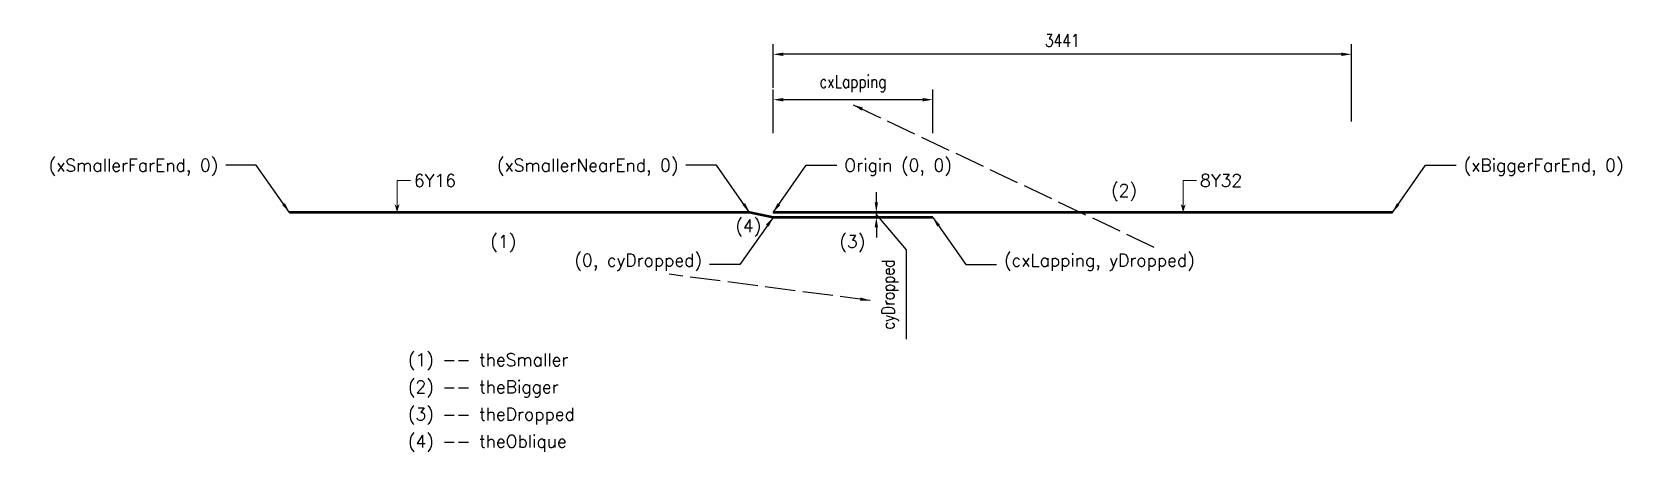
# Model space of a CAD drawing. Header units: millimetres. Extents: x -55511 to -45953, y -6952 to -4456.
import ezdxf

# ---------------------------------------------------------------- set-up
doc = ezdxf.new("R2010")
doc.units = ezdxf.units.MM
doc.header["$LTSCALE"] = 15
doc.linetypes.add('ACAD_ISO02W100', pattern=[15, 12, -3])
for name, color, linetype, lineweight in [('DIM-LINE', 1, 'Continuous', 15), ('DIM-TEXT', 7, 'Continuous', 15), ('MAINBAR', 4, 'Continuous', 50)]:
    doc.layers.add(name, color=color, linetype=linetype, lineweight=lineweight)
doc.styles.add('25', font='romans.shx', dxfattribs={"width": 0.8, "height": 75})
doc.styles.add('BDIP', font='SIMPLEX.shx')
doc.dimstyles.new('ISO-25', dxfattribs={"dimtxt": 2.5, "dimasz": 2.5, "dimexe": 1.25, "dimexo": 0.625, "dimtad": 1, "dimdsep": 46, "dimtxsty": 'Standard', "dimcen": 2.5, "dimadec": 0, "dimazin": 0, "dimtfac": 1, "dimtmove": 0, "dimatfit": 3, "dimfxl": 1, "dimarcsym": 0})

# ---------------------------------------------------------------- blocks, each defined once
blk = doc.blocks.new('DA')
blk.add_solid([(0, 0), (-15, -50), (15, -50), (0, -35)])
blk = doc.blocks.new('*D2')
at = {"layer": 'Defpoints', "color": 0}
for p in [(-51103.2, -4857.4), (-51103.2, -5057.4), (-50153.2, -5057.4)]:
    blk.add_point(p, dxfattribs=at)
at = {"layer": 'DIM-TEXT', "color": 0, "lineweight": -2}
for p, q in [((-51103.2, -5057.4), (-51103.2, -4797.4)), ((-50213.2, -4857.4), (-51043.2, -4857.4)), ((-50153.2, -5057.4), (-50153.2, -4797.4))]:
    blk.add_line(p, q, dxfattribs=at)
at = {"layer": 'DIM-TEXT', "color": 0}
for points in [[(-51043.2, -4847.4), (-51043.2, -4867.4), (-51103.2, -4857.4)], [(-50213.2, -4847.4), (-50213.2, -4867.4), (-50153.2, -4857.4)]]:
    blk.add_solid(points, dxfattribs=at)
at = {"layer": 'DIM-TEXT', "color": 0, "insert": (-50628.2, -4762.4), "char_height": 75, "attachment_point": 5, "style": '25'}
blk.add_mtext('cxLapping', dxfattribs=at)
blk = doc.blocks.new('*D3')
at = {"layer": 'Defpoints', "color": 0}
for p in [(-51103.2, -4587.4), (-51103.2, -4787.4), (-47662.7, -4987.4)]:
    blk.add_point(p, dxfattribs=at)
at = {"layer": 'DIM-TEXT', "color": 0, "lineweight": -2}
for p, q in [((-51103.2, -4787.4), (-51103.2, -4527.4)), ((-47722.7, -4587.4), (-51043.2, -4587.4)), ((-47662.7, -4987.4), (-47662.7, -4527.4))]:
    blk.add_line(p, q, dxfattribs=at)
at = {"layer": 'DIM-TEXT', "color": 0}
for points in [[(-51043.2, -4577.4), (-51043.2, -4597.4), (-51103.2, -4587.4)], [(-47722.7, -4577.4), (-47722.7, -4597.4), (-47662.7, -4587.4)]]:
    blk.add_solid(points, dxfattribs=at)
at = {"layer": 'DIM-TEXT', "color": 0, "insert": (-49383, -4504.9), "char_height": 75, "attachment_point": 5, "style": '25'}
blk.add_mtext('3441', dxfattribs=at)
blk = doc.blocks.new('*D4')
at = {"layer": 'Defpoints', "color": 0}
for p in [(-50689.2, -5527.4), (-50489.2, -5527.4), (-50689.2, -5557.4)]:
    blk.add_point(p, dxfattribs=at)
at = {"layer": 'DIM-TEXT', "color": 0, "lineweight": -2}
for p, q in [((-50489.2, -5467.4), (-50489.2, -5407.4)), ((-50689.2, -5527.4), (-50429.2, -5527.4)), ((-50489.2, -5557.4), (-50489.2, -5527.4)), ((-50489.2, -5557.4), (-50489.2, -5527.4)), ((-50489.2, -5542.4), (-50311.6, -5749.3)), ((-50689.2, -5557.4), (-50429.2, -5557.4)), ((-50489.2, -5617.4), (-50489.2, -5677.4)), ((-50311.6, -5749.3), (-50311.6, -6282.2))]:
    blk.add_line(p, q, dxfattribs=at)
at = {"layer": 'DIM-TEXT', "color": 0}
for points in [[(-50499.2, -5467.4), (-50479.2, -5467.4), (-50489.2, -5527.4)], [(-50499.2, -5617.4), (-50479.2, -5617.4), (-50489.2, -5557.4)]]:
    blk.add_solid(points, dxfattribs=at)
at = {"layer": 'DIM-TEXT', "color": 0, "insert": (-50406.6, -6015.7), "char_height": 75, "attachment_point": 5, "rotation": 90, "style": '25'}
blk.add_mtext('cyDropped', dxfattribs=at)

msp = doc.modelspace()

# ---------------------------------------------------------------- linework, layer by layer
at = {"layer": 'DIM-LINE'}
for p, q in [((-53340.4, -5527.4), (-53340.4, -5337.4)), ((-53340.4, -5337.4), (-53260.4, -5337.4)), ((-48663.6, -5527.4), (-48663.6, -5337.4)), ((-48663.6, -5337.4), (-48583.6, -5337.4))]:
    msp.add_line(p, q, dxfattribs=at)
at = {"layer": 'MAINBAR'}
for p, q in [((-51243.2, -5527.4), (-53981, -5527.4)), ((-51103.2, -5557.4), (-51243.2, -5527.4)), ((-47419.1, -5527.4), (-51103.2, -5527.4)), ((-50153.2, -5557.4), (-51103.2, -5557.4))]:
    msp.add_line(p, q, dxfattribs=at)

# ---------------------------------------------------------------- block references
at = {"layer": 'DIM-LINE', "rotation": 180}
for p in [(-53340.4, -5527.4), (-48663.6, -5527.4)]:
    msp.add_blockref('DA', p, dxfattribs=at)

# ---------------------------------------------------------------- texts
at = {"layer": 'DIM-TEXT', "style": 'BDIP'}
for s, p in [('6Y16', (-53240.4, -5375.4)), ('(2)', (-49092.7, -5434.4)), ('8Y32', (-48563.6, -5375.4)), ('(4)', (-51328.1, -5645.2)), ('(1)', (-52786, -5738.8)), ('(3)', (-50708.8, -5738.8)), ('(1) -- theSmaller', (-53276.3, -6441.4)), ('(2) -- theBigger', (-53276.3, -6603.1)), ('(3) -- theDropped', (-53276.3, -6764.9)), ('(4) -- theOblique', (-53276.3, -6926.7))]:
    msp.add_text(s, height=75, dxfattribs=at).set_placement(p)
at = {"layer": 'DIM-TEXT', "char_height": 75, "style": 'BDIP'}
for s, insert, width, attachment_point in [('(xSmallerFarEnd, 0)', (-54404.3, -5209.9), 2214.265, 3), ('(xSmallerNearEnd, 0)', (-51666.6, -5209.9), 1578.633, 3), ('Origin (0, 0)', (-50679.9, -5209.9), 838.188, 1), ('(xBiggerFarEnd, 0)', (-46995.7, -5209.9), 1762.26, 1), ('(0, cyDropped)', (-51526.6, -5874.9), 911.769, 9), ('(cxLapping, yDropped)', (-49729.9, -5874.9), 1549.918, 7)]:
    msp.add_mtext(s, dxfattribs=dict(at, insert=insert, width=width, attachment_point=attachment_point))

# ---------------------------------------------------------------- dimensions: what is measured, and where the dimension line sits
at = {"layer": 'DIM-TEXT'}
dim = msp.add_linear_dim(base=(-51103.2421, -4587.3825), p1=(-47662.6841, -4987.3825), p2=(-51103.2421, -4787.3825), angle=180, dimstyle='ISO-25', override={"dimscale": 30, "dimtxt": 2, "dimasz": 2, "dimexe": 2, "dimexo": 0, "dimgap": 1.5, "dimdec": 0, "dimtxsty": '25', "dimcen": 1, "dimtix": 1}, dxfattribs=at)
dim.commit()
dim.dimension.update_dxf_attribs({"geometry": '*D3', "text_midpoint": (-49382.9631, -4504.8825)})
dim = msp.add_linear_dim(base=(-51103.2, -4857.4), p1=(-50153.2, -5057.4), p2=(-51103.2, -5057.4), angle=180, text='cxLapping', dimstyle='ISO-25', override={"dimscale": 30, "dimtxt": 2, "dimasz": 2, "dimexe": 2, "dimexo": 0, "dimgap": 1.5, "dimdec": 0, "dimtxsty": '25', "dimcen": 1, "dimtix": 1}, dxfattribs=at)
dim.commit()
dim.dimension.update_dxf_attribs({"geometry": '*D2', "text_midpoint": (-50628.2, -4762.4)})
dim = msp.add_linear_dim(base=(-50489.2, -5527.4), p1=(-50689.2, -5557.4), p2=(-50689.2, -5527.4), angle=90, text='cyDropped', dimstyle='ISO-25', override={"dimscale": 30, "dimtxt": 2, "dimasz": 2, "dimexe": 2, "dimexo": 0, "dimgap": 1.5, "dimdec": 0, "dimtxsty": '25', "dimcen": 1, "dimtix": 1, "dimtmove": 1}, dxfattribs=at)
dim.commit()
dim.dimension.update_dxf_attribs({"geometry": '*D4', "text_midpoint": (-50311.6, -5794.3), "dimtype": 160})

# ---------------------------------------------------------------- leaders
at = {"linetype": 'ACAD_ISO02W100'}
for points in [[(-50627.4, -4887.4), (-48822.7, -5741)], [(-50525.4, -6051.3), (-51721.9, -5895.7)]]:
    msp.add_leader(points, dimstyle='ISO-25', override={"dimscale": 30, "dimtxt": 2, "dimasz": 2, "dimexe": 2, "dimexo": 0, "dimgap": 1.5, "dimtad": 0, "dimdec": 0, "dimtxsty": '25', "dimcen": 1, "dimtix": 1}, dxfattribs=at)
at = {"layer": 'DIM-TEXT', "annotation_type": 0, "has_hookline": 1}
for points, hookline_direction, text_width in [([(-53981, -5527.4), (-54178.1, -5247.4), (-54359.3, -5247.4)], 1, 1107.1), ([(-51243.2, -5527.4), (-51440.4, -5247.4), (-51621.6, -5247.4)], 1, 1185.7), ([(-51103.2, -5527.4), (-50906.1, -5247.4), (-50724.9, -5247.4)], 0, 707.1), ([(-47419.1, -5527.4), (-47221.9, -5247.4), (-47040.7, -5247.4)], 0, 1042.9), ([(-51103.2, -5557.4), (-51300.4, -5837.4), (-51481.6, -5837.4)], 1, 828.6), ([(-50153.2, -5557.4), (-49956.1, -5837.4), (-49774.9, -5837.4)], 0, 1246.4)]:
    msp.add_leader(points, dimstyle='ISO-25', override={"dimscale": 30, "dimtxt": 2, "dimasz": 2, "dimexe": 2, "dimexo": 0, "dimgap": 1.5, "dimtad": 0, "dimdec": 0, "dimtxsty": '25', "dimcen": 1, "dimtix": 1}, dxfattribs=dict(at, hookline_direction=hookline_direction, text_width=text_width))

doc.saveas('drawing.dxf')
